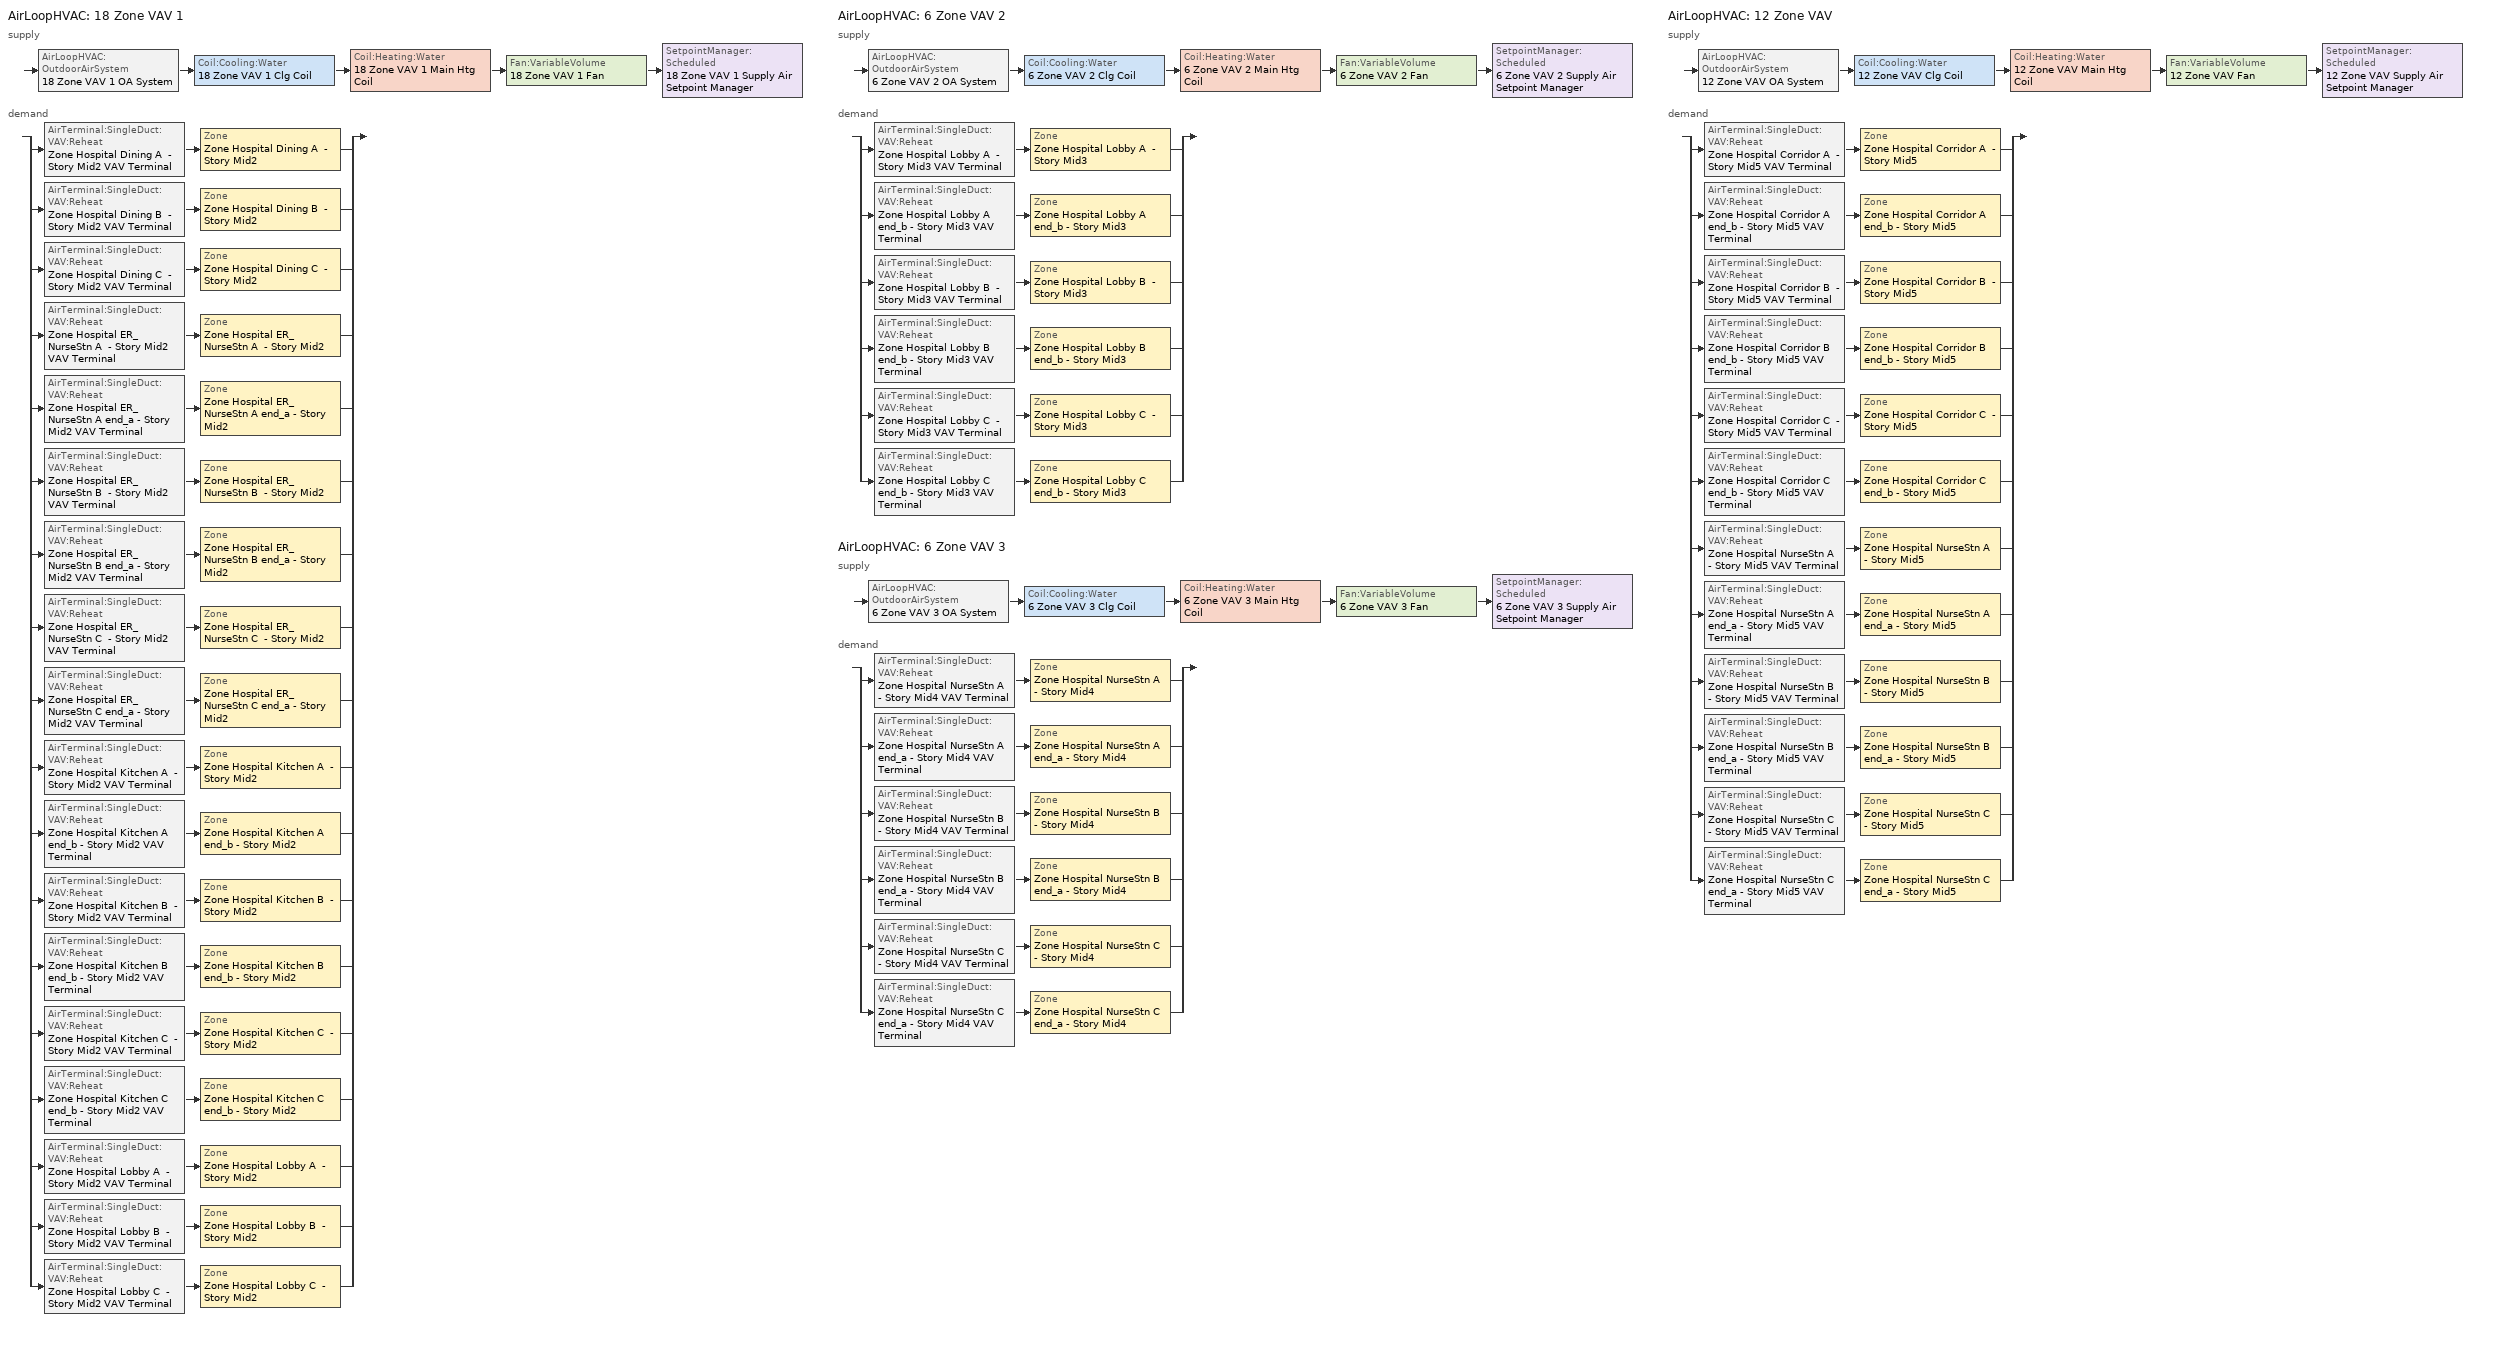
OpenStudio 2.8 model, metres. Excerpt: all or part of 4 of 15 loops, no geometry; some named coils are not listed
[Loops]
AirLoopHVAC '18 Zone VAV 1'
 supply: AirLoopHVAC:OutdoorAirSystem '18 Zone VAV 1 OA System' > Coil:Cooling:Water '18 Zone VAV 1 Clg Coil' > Coil:Heating:Water '18 Zone VAV 1 Main Htg Coil' > Fan:VariableVolume '18 Zone VAV 1 Fan' > SetpointManager:Scheduled '18 Zone VAV 1 Supply Air Setpoint Manager'
 demand: split
  | AirTerminal:SingleDuct:VAV:Reheat 'Zone Hospital Dining A  - Story Mid2 VAV Terminal' > Zone 'Zone Hospital Dining A  - Story Mid2'
  | AirTerminal:SingleDuct:VAV:Reheat 'Zone Hospital Dining B  - Story Mid2 VAV Terminal' > Zone 'Zone Hospital Dining B  - Story Mid2'
  | AirTerminal:SingleDuct:VAV:Reheat 'Zone Hospital Dining C  - Story Mid2 VAV Terminal' > Zone 'Zone Hospital Dining C  - Story Mid2'
  | AirTerminal:SingleDuct:VAV:Reheat 'Zone Hospital ER_NurseStn A  - Story Mid2 VAV Terminal' > Zone 'Zone Hospital ER_NurseStn A  - Story Mid2'
  | AirTerminal:SingleDuct:VAV:Reheat 'Zone Hospital ER_NurseStn A end_a - Story Mid2 VAV Terminal' > Zone 'Zone Hospital ER_NurseStn A end_a - Story Mid2'
  | AirTerminal:SingleDuct:VAV:Reheat 'Zone Hospital ER_NurseStn B  - Story Mid2 VAV Terminal' > Zone 'Zone Hospital ER_NurseStn B  - Story Mid2'
  | AirTerminal:SingleDuct:VAV:Reheat 'Zone Hospital ER_NurseStn B end_a - Story Mid2 VAV Terminal' > Zone 'Zone Hospital ER_NurseStn B end_a - Story Mid2'
  | AirTerminal:SingleDuct:VAV:Reheat 'Zone Hospital ER_NurseStn C  - Story Mid2 VAV Terminal' > Zone 'Zone Hospital ER_NurseStn C  - Story Mid2'
  | AirTerminal:SingleDuct:VAV:Reheat 'Zone Hospital ER_NurseStn C end_a - Story Mid2 VAV Terminal' > Zone 'Zone Hospital ER_NurseStn C end_a - Story Mid2'
  | AirTerminal:SingleDuct:VAV:Reheat 'Zone Hospital Kitchen A  - Story Mid2 VAV Terminal' > Zone 'Zone Hospital Kitchen A  - Story Mid2'
  | AirTerminal:SingleDuct:VAV:Reheat 'Zone Hospital Kitchen A end_b - Story Mid2 VAV Terminal' > Zone 'Zone Hospital Kitchen A end_b - Story Mid2'
  | AirTerminal:SingleDuct:VAV:Reheat 'Zone Hospital Kitchen B  - Story Mid2 VAV Terminal' > Zone 'Zone Hospital Kitchen B  - Story Mid2'
  | AirTerminal:SingleDuct:VAV:Reheat 'Zone Hospital Kitchen B end_b - Story Mid2 VAV Terminal' > Zone 'Zone Hospital Kitchen B end_b - Story Mid2'
  | AirTerminal:SingleDuct:VAV:Reheat 'Zone Hospital Kitchen C  - Story Mid2 VAV Terminal' > Zone 'Zone Hospital Kitchen C  - Story Mid2'
  | AirTerminal:SingleDuct:VAV:Reheat 'Zone Hospital Kitchen C end_b - Story Mid2 VAV Terminal' > Zone 'Zone Hospital Kitchen C end_b - Story Mid2'
  | AirTerminal:SingleDuct:VAV:Reheat 'Zone Hospital Lobby A  - Story Mid2 VAV Terminal' > Zone 'Zone Hospital Lobby A  - Story Mid2'
  | AirTerminal:SingleDuct:VAV:Reheat 'Zone Hospital Lobby B  - Story Mid2 VAV Terminal' > Zone 'Zone Hospital Lobby B  - Story Mid2'
  | AirTerminal:SingleDuct:VAV:Reheat 'Zone Hospital Lobby C  - Story Mid2 VAV Terminal' > Zone 'Zone Hospital Lobby C  - Story Mid2'
AirLoopHVAC '6 Zone VAV 2'
 supply: AirLoopHVAC:OutdoorAirSystem '6 Zone VAV 2 OA System' > Coil:Cooling:Water '6 Zone VAV 2 Clg Coil' > Coil:Heating:Water '6 Zone VAV 2 Main Htg Coil' > Fan:VariableVolume '6 Zone VAV 2 Fan' > SetpointManager:Scheduled '6 Zone VAV 2 Supply Air Setpoint Manager'
 demand: split
  | AirTerminal:SingleDuct:VAV:Reheat 'Zone Hospital Lobby A  - Story Mid3 VAV Terminal' > Zone 'Zone Hospital Lobby A  - Story Mid3'
  | AirTerminal:SingleDuct:VAV:Reheat 'Zone Hospital Lobby A end_b - Story Mid3 VAV Terminal' > Zone 'Zone Hospital Lobby A end_b - Story Mid3'
  | AirTerminal:SingleDuct:VAV:Reheat 'Zone Hospital Lobby B  - Story Mid3 VAV Terminal' > Zone 'Zone Hospital Lobby B  - Story Mid3'
  | AirTerminal:SingleDuct:VAV:Reheat 'Zone Hospital Lobby B end_b - Story Mid3 VAV Terminal' > Zone 'Zone Hospital Lobby B end_b - Story Mid3'
  | AirTerminal:SingleDuct:VAV:Reheat 'Zone Hospital Lobby C  - Story Mid3 VAV Terminal' > Zone 'Zone Hospital Lobby C  - Story Mid3'
  | AirTerminal:SingleDuct:VAV:Reheat 'Zone Hospital Lobby C end_b - Story Mid3 VAV Terminal' > Zone 'Zone Hospital Lobby C end_b - Story Mid3'
AirLoopHVAC '6 Zone VAV 3'
 supply: AirLoopHVAC:OutdoorAirSystem '6 Zone VAV 3 OA System' > Coil:Cooling:Water '6 Zone VAV 3 Clg Coil' > Coil:Heating:Water '6 Zone VAV 3 Main Htg Coil' > Fan:VariableVolume '6 Zone VAV 3 Fan' > SetpointManager:Scheduled '6 Zone VAV 3 Supply Air Setpoint Manager'
 demand: split
  | AirTerminal:SingleDuct:VAV:Reheat 'Zone Hospital NurseStn A  - Story Mid4 VAV Terminal' > Zone 'Zone Hospital NurseStn A  - Story Mid4'
  | AirTerminal:SingleDuct:VAV:Reheat 'Zone Hospital NurseStn A end_a - Story Mid4 VAV Terminal' > Zone 'Zone Hospital NurseStn A end_a - Story Mid4'
  | AirTerminal:SingleDuct:VAV:Reheat 'Zone Hospital NurseStn B  - Story Mid4 VAV Terminal' > Zone 'Zone Hospital NurseStn B  - Story Mid4'
  | AirTerminal:SingleDuct:VAV:Reheat 'Zone Hospital NurseStn B end_a - Story Mid4 VAV Terminal' > Zone 'Zone Hospital NurseStn B end_a - Story Mid4'
  | AirTerminal:SingleDuct:VAV:Reheat 'Zone Hospital NurseStn C  - Story Mid4 VAV Terminal' > Zone 'Zone Hospital NurseStn C  - Story Mid4'
  | AirTerminal:SingleDuct:VAV:Reheat 'Zone Hospital NurseStn C end_a - Story Mid4 VAV Terminal' > Zone 'Zone Hospital NurseStn C end_a - Story Mid4'
AirLoopHVAC '12 Zone VAV'
 supply: AirLoopHVAC:OutdoorAirSystem '12 Zone VAV OA System' > Coil:Cooling:Water '12 Zone VAV Clg Coil' > Coil:Heating:Water '12 Zone VAV Main Htg Coil' > Fan:VariableVolume '12 Zone VAV Fan' > SetpointManager:Scheduled '12 Zone VAV Supply Air Setpoint Manager'
 demand: split
  | AirTerminal:SingleDuct:VAV:Reheat 'Zone Hospital Corridor A  - Story Mid5 VAV Terminal' > Zone 'Zone Hospital Corridor A  - Story Mid5'
  | AirTerminal:SingleDuct:VAV:Reheat 'Zone Hospital Corridor A end_b - Story Mid5 VAV Terminal' > Zone 'Zone Hospital Corridor A end_b - Story Mid5'
  | AirTerminal:SingleDuct:VAV:Reheat 'Zone Hospital Corridor B  - Story Mid5 VAV Terminal' > Zone 'Zone Hospital Corridor B  - Story Mid5'
  | AirTerminal:SingleDuct:VAV:Reheat 'Zone Hospital Corridor B end_b - Story Mid5 VAV Terminal' > Zone 'Zone Hospital Corridor B end_b - Story Mid5'
  | AirTerminal:SingleDuct:VAV:Reheat 'Zone Hospital Corridor C  - Story Mid5 VAV Terminal' > Zone 'Zone Hospital Corridor C  - Story Mid5'
  | AirTerminal:SingleDuct:VAV:Reheat 'Zone Hospital Corridor C end_b - Story Mid5 VAV Terminal' > Zone 'Zone Hospital Corridor C end_b - Story Mid5'
  | AirTerminal:SingleDuct:VAV:Reheat 'Zone Hospital NurseStn A  - Story Mid5 VAV Terminal' > Zone 'Zone Hospital NurseStn A  - Story Mid5'
  | AirTerminal:SingleDuct:VAV:Reheat 'Zone Hospital NurseStn A end_a - Story Mid5 VAV Terminal' > Zone 'Zone Hospital NurseStn A end_a - Story Mid5'
  | AirTerminal:SingleDuct:VAV:Reheat 'Zone Hospital NurseStn B  - Story Mid5 VAV Terminal' > Zone 'Zone Hospital NurseStn B  - Story Mid5'
  | AirTerminal:SingleDuct:VAV:Reheat 'Zone Hospital NurseStn B end_a - Story Mid5 VAV Terminal' > Zone 'Zone Hospital NurseStn B end_a - Story Mid5'
  | AirTerminal:SingleDuct:VAV:Reheat 'Zone Hospital NurseStn C  - Story Mid5 VAV Terminal' > Zone 'Zone Hospital NurseStn C  - Story Mid5'
  | AirTerminal:SingleDuct:VAV:Reheat 'Zone Hospital NurseStn C end_a - Story Mid5 VAV Terminal' > Zone 'Zone Hospital NurseStn C end_a - Story Mid5'
[Sizing:Zone] Zone Cooling Design Supply Air Temperature Input Method=SupplyAirTemperature; Zone Cooling Design Supply Air Temperature {C}=12.7778; Zone Cooling Design Supply Air Temperature Difference {deltaC}=11.11; Zone Heating Design Supply Air Temperature Input Method=SupplyAirTemperature; Zone Heating Design Supply Air Temperature {C}=40; Zone Heating Design Supply Air Temperature Difference {deltaC}=11.11; Zone Cooling Design Supply Air Humidity Ratio {kg-H2O/kg-air}=0.0085; Zone Heating Design Supply Air Humidity Ratio {kg-H2O/kg-air}=0.008; Cooling Design Air Flow Method=DesignDayWithLimit; Heating Design Air Flow Method=DesignDay; Account for Dedicated Outdoor Air System=No; Dedicated Outdoor Air System Control Strategy=NeutralSupplyAir; Dedicated Outdoor Air Low Setpoint Temperature for Design {C}=autosize; Dedicated Outdoor Air High Setpoint Temperature for Design {C}=autosize
Zone Hospital ER_NurseStn A end_a - Story Mid2; Zone Hospital ER_NurseStn B end_a - Story Mid2; Zone Hospital ER_NurseStn C end_a - Story Mid2; Zone Hospital ER_NurseStn A  - Story Mid2; Zone Hospital ER_NurseStn B  - Story Mid2; Zone Hospital ER_NurseStn C  - Story Mid2; Zone Hospital Dining A  - Story Mid2; Zone Hospital Dining B  - Story Mid2; Zone Hospital Dining C  - Story Mid2; Zone Hospital Lobby A  - Story Mid2; Zone Hospital Lobby B  - Story Mid2; Zone Hospital Lobby C  - Story Mid2; Zone Hospital Kitchen A  - Story Mid2; Zone Hospital Kitchen B  - Story Mid2; Zone Hospital Kitchen C  - Story Mid2; Zone Hospital Kitchen A end_b - Story Mid2; Zone Hospital Kitchen B end_b - Story Mid2; Zone Hospital Kitchen C end_b - Story Mid2; Zone Hospital Lobby A  - Story Mid3; Zone Hospital Lobby B  - Story Mid3; Zone Hospital Lobby C  - Story Mid3; Zone Hospital Lobby A end_b - Story Mid3; Zone Hospital Lobby B end_b - Story Mid3; Zone Hospital Lobby C end_b - Story Mid3; Zone Hospital NurseStn A end_a - Story Mid4; Zone Hospital NurseStn B end_a - Story Mid4; Zone Hospital NurseStn C end_a - Story Mid4; Zone Hospital NurseStn A  - Story Mid4; Zone Hospital NurseStn B  - Story Mid4; Zone Hospital NurseStn C  - Story Mid4; Zone Hospital NurseStn A end_a - Story Mid5; Zone Hospital NurseStn B end_a - Story Mid5; Zone Hospital NurseStn C end_a - Story Mid5; Zone Hospital NurseStn A  - Story Mid5; Zone Hospital NurseStn B  - Story Mid5; Zone Hospital NurseStn C  - Story Mid5; Zone Hospital Corridor A  - Story Mid5; Zone Hospital Corridor B  - Story Mid5; Zone Hospital Corridor C  - Story Mid5; Zone Hospital Corridor A end_b - Story Mid5; Zone Hospital Corridor B end_b - Story Mid5; Zone Hospital Corridor C end_b - Story Mid5
[Zone equipment]
Zone Hospital ER_NurseStn A end_a - Story Mid2: Zone Hospital ER_NurseStn A end_a - Story Mid2 VAV Terminal
Zone Hospital ER_NurseStn B end_a - Story Mid2: Zone Hospital ER_NurseStn B end_a - Story Mid2 VAV Terminal
Zone Hospital ER_NurseStn C end_a - Story Mid2: Zone Hospital ER_NurseStn C end_a - Story Mid2 VAV Terminal
Zone Hospital ER_NurseStn A  - Story Mid2: Zone Hospital ER_NurseStn A  - Story Mid2 VAV Terminal
Zone Hospital ER_NurseStn B  - Story Mid2: Zone Hospital ER_NurseStn B  - Story Mid2 VAV Terminal
Zone Hospital ER_NurseStn C  - Story Mid2: Zone Hospital ER_NurseStn C  - Story Mid2 VAV Terminal
Zone Hospital Dining A  - Story Mid2: Zone Hospital Dining A  - Story Mid2 VAV Terminal
Zone Hospital Dining B  - Story Mid2: Zone Hospital Dining B  - Story Mid2 VAV Terminal
Zone Hospital Dining C  - Story Mid2: Zone Hospital Dining C  - Story Mid2 VAV Terminal
Zone Hospital Lobby A  - Story Mid2: Zone Hospital Lobby A  - Story Mid2 VAV Terminal
Zone Hospital Lobby B  - Story Mid2: Zone Hospital Lobby B  - Story Mid2 VAV Terminal
Zone Hospital Lobby C  - Story Mid2: Zone Hospital Lobby C  - Story Mid2 VAV Terminal
Zone Hospital Kitchen A  - Story Mid2: Zone Hospital Kitchen A  - Story Mid2 Exhaust Fan, Zone Hospital Kitchen A  - Story Mid2 VAV Terminal
Zone Hospital Kitchen B  - Story Mid2: Zone Hospital Kitchen B  - Story Mid2 Exhaust Fan, Zone Hospital Kitchen B  - Story Mid2 VAV Terminal
Zone Hospital Kitchen C  - Story Mid2: Zone Hospital Kitchen C  - Story Mid2 Exhaust Fan, Zone Hospital Kitchen C  - Story Mid2 VAV Terminal
Zone Hospital Kitchen A end_b - Story Mid2: Zone Hospital Kitchen A end_b - Story Mid2 Exhaust Fan, Zone Hospital Kitchen A end_b - Story Mid2 VAV Terminal
Zone Hospital Kitchen B end_b - Story Mid2: Zone Hospital Kitchen B end_b - Story Mid2 Exhaust Fan, Zone Hospital Kitchen B end_b - Story Mid2 VAV Terminal
Zone Hospital Kitchen C end_b - Story Mid2: Zone Hospital Kitchen C end_b - Story Mid2 Exhaust Fan, Zone Hospital Kitchen C end_b - Story Mid2 VAV Terminal
Zone Hospital Lobby A  - Story Mid3: Zone Hospital Lobby A  - Story Mid3 VAV Terminal
Zone Hospital Lobby B  - Story Mid3: Zone Hospital Lobby B  - Story Mid3 VAV Terminal
Zone Hospital Lobby C  - Story Mid3: Zone Hospital Lobby C  - Story Mid3 VAV Terminal
Zone Hospital Lobby A end_b - Story Mid3: Zone Hospital Lobby A end_b - Story Mid3 VAV Terminal
Zone Hospital Lobby B end_b - Story Mid3: Zone Hospital Lobby B end_b - Story Mid3 VAV Terminal
Zone Hospital Lobby C end_b - Story Mid3: Zone Hospital Lobby C end_b - Story Mid3 VAV Terminal
Zone Hospital NurseStn A end_a - Story Mid4: Zone Hospital NurseStn A end_a - Story Mid4 VAV Terminal
Zone Hospital NurseStn B end_a - Story Mid4: Zone Hospital NurseStn B end_a - Story Mid4 VAV Terminal
Zone Hospital NurseStn C end_a - Story Mid4: Zone Hospital NurseStn C end_a - Story Mid4 VAV Terminal
Zone Hospital NurseStn A  - Story Mid4: Zone Hospital NurseStn A  - Story Mid4 VAV Terminal
Zone Hospital NurseStn B  - Story Mid4: Zone Hospital NurseStn B  - Story Mid4 VAV Terminal
Zone Hospital NurseStn C  - Story Mid4: Zone Hospital NurseStn C  - Story Mid4 VAV Terminal
Zone Hospital NurseStn A end_a - Story Mid5: Zone Hospital NurseStn A end_a - Story Mid5 VAV Terminal
Zone Hospital NurseStn B end_a - Story Mid5: Zone Hospital NurseStn B end_a - Story Mid5 VAV Terminal
Zone Hospital NurseStn C end_a - Story Mid5: Zone Hospital NurseStn C end_a - Story Mid5 VAV Terminal
Zone Hospital NurseStn A  - Story Mid5: Zone Hospital NurseStn A  - Story Mid5 VAV Terminal
Zone Hospital NurseStn B  - Story Mid5: Zone Hospital NurseStn B  - Story Mid5 VAV Terminal
Zone Hospital NurseStn C  - Story Mid5: Zone Hospital NurseStn C  - Story Mid5 VAV Terminal
Zone Hospital Corridor A  - Story Mid5: Zone Hospital Corridor A  - Story Mid5 VAV Terminal
Zone Hospital Corridor B  - Story Mid5: Zone Hospital Corridor B  - Story Mid5 VAV Terminal
Zone Hospital Corridor C  - Story Mid5: Zone Hospital Corridor C  - Story Mid5 VAV Terminal
Zone Hospital Corridor A end_b - Story Mid5: Zone Hospital Corridor A end_b - Story Mid5 VAV Terminal
Zone Hospital Corridor B end_b - Story Mid5: Zone Hospital Corridor B end_b - Story Mid5 VAV Terminal
Zone Hospital Corridor C end_b - Story Mid5: Zone Hospital Corridor C end_b - Story Mid5 VAV Terminal
[Fan:ZoneExhaust] Availability Schedule=Hospital Kitchen Exhaust; Fan Total Efficiency=0.0273754; Pressure Rise {Pa}=124.544; Flow Fraction Schedule=Hospital Kitchen Exhaust; System Availability Manager Coupling Mode=Decoupled
Name | Maximum Flow Rate {m3/s}
Zone Hospital Kitchen A  - Story Mid2 Exhaust Fan; Zone Hospital Kitchen C  - Story Mid2 Exhaust Fan | 0.489775
Zone Hospital Kitchen A end_b - Story Mid2 Exhaust Fan; Zone Hospital Kitchen C end_b - Story Mid2 Exhaust Fan | 0.0743317
Zone Hospital Kitchen B  - Story Mid2 Exhaust Fan | 9.70822
Zone Hospital Kitchen B end_b - Story Mid2 Exhaust Fan | 1.47339
[SetpointManager:Scheduled] Control Variable=Temperature
Name | Schedule | Setpoint Node or NodeList
18 Zone VAV 1 Supply Air Setpoint Manager | Supply Air Temp - 55.0F 4 | 18 Zone VAV 1 Supply Outlet Node
6 Zone VAV 2 Supply Air Setpoint Manager | Supply Air Temp - 55.0F 5 | 6 Zone VAV 2 Supply Outlet Node
6 Zone VAV 3 Supply Air Setpoint Manager | Supply Air Temp - 55.0F 6 | 6 Zone VAV 3 Supply Outlet Node
12 Zone VAV Supply Air Setpoint Manager | Supply Air Temp - 55.0F 7 | 12 Zone VAV Supply Outlet Node
[Refrigeration:WalkIn]
Hospital Freezer: Availability Schedule=Always On Discrete; Rated Coil Cooling Capacity {W}=8059.45; Operating Temperature {C}=-23; Rated Cooling Source Temperature {C}=-28.3333; Rated Total Heating Power {W}=0; Rated Cooling Coil Fan Power {W}=760; Rated Circulation Fan Power {W}=0; Rated Total Lighting Power {W}=360; Lighting Schedule=Always On; Defrost Type=Electric; Defrost Control Type=TimeSchedule; Defrost Schedule=Refrigeration Defrost Schedule; Defrost Drip-Down Schedule=Refrigeration Dripdown Schedule; Defrost Power {W}=4000; Temperature Termination Defrost Fraction to Ice=0.7; Restocking Schedule=Always Off; Insulated Floor Surface Area {m2}=33.4451; Insulated Floor U-Value {W/m2-K}=0.207; WalkIn Zone Boundary 1=Refrigeration Walk In Zone Boundary 1
[Refrigeration:WalkIn:ZoneBoundary]
Refrigeration Walk In Zone Boundary 1: Zone=Zone Hospital Kitchen B  - Story Mid2; Total Insulated Surface Area Facing Zone {m2}=43.4; Insulated Surface U-Value Facing Zone {W/m2-K}=0.235; Area of Stocking Doors Facing Zone {m2}=2; Height of Stocking Doors Facing Zone {m}=2; Stocking Door Opening Schedule Name Facing Zone=door_wi_sched; Stocking Door Opening Protection Type Facing Zone=None
[AirLoopHVAC] Design Supply Air Flow Rate {m3/s}=AutoSize
Name | Availability Schedule
18 Zone VAV 1 | 18 Zone VAV 1 Occ Sch
6 Zone VAV 2 | 6 Zone VAV 2 Occ Sch
6 Zone VAV 3 | 6 Zone VAV 3 Occ Sch
12 Zone VAV | 12 Zone VAV Occ Sch
[Sizing:System] Type of Load to Size On=Sensible; Design Outdoor Air Flow Rate {m3/s}=Autosize; Central Heating Maximum System Air Flow Ratio=0.3; Preheat Design Temperature {C}=7.22222; Preheat Design Humidity Ratio {kg-H2O/kg-Air}=0.008; Precool Design Temperature {C}=12.7778; Precool Design Humidity Ratio {kg-H2O/kg-Air}=0.008; Central Cooling Design Supply Air Temperature {C}=12.7778; Central Heating Design Supply Air Temperature {C}=12.7778; Sizing Option=Coincident; 100% Outdoor Air in Cooling=No; 100% Outdoor Air in Heating=No; Central Cooling Design Supply Air Humidity Ratio {kg-H2O/kg-Air}=0.0085; Central Heating Design Supply Air Humidity Ratio {kg-H2O/kg-Air}=0.008; Cooling Design Air Flow Method=DesignDay; Cooling Design Air Flow Rate {m3/s}=0; Heating Design Air Flow Method=DesignDay; Heating Design Air Flow Rate {m3/s}=0; System Outdoor Air Method=ZoneSum; Zone Maximum Outdoor Air Fraction=1; Cooling Supply Air Flow Rate Per Floor Area {m3/s-m2}=0.00996765; Cooling Fraction of Autosized Cooling Supply Air Flow Rate=1; Cooling Supply Air Flow Rate Per Unit Cooling Capacity {m3/s-W}=3.94755e-05; Heating Supply Air Flow Rate Per Floor Area {m3/s-m2}=0.00996765; Heating Fraction of Autosized Heating Supply Air Flow Rate=1; Heating Fraction of Autosized Cooling Supply Air Flow Rate=1; Heating Supply Air Flow Rate Per Unit Heating Capacity {m3/s-W}=3.15882e-05; Cooling Design Capacity Method=CoolingDesignCapacity; Cooling Design Capacity {W}=autosize; Cooling Design Capacity Per Floor Area {W/m2}=234.7; Fraction of Autosized Cooling Design Capacity=1; Heating Design Capacity Method=HeatingDesignCapacity; Heating Design Capacity {W}=autosize; Heating Design Capacity Per Floor Area {W/m2}=157; Fraction of Autosized Heating Design Capacity=1; Central Cooling Capacity Control Method=OnOff
18 Zone VAV 1; 6 Zone VAV 2; 6 Zone VAV 3; 12 Zone VAV
[Fan:VariableVolume] Availability Schedule=Always On Discrete; Pressure Rise {Pa}=1389.92; Maximum Flow Rate {m3/s}=Autosize; Fan Power Minimum Flow Rate Input Method=Fraction; Fan Power Minimum Flow Fraction=0.25; Fan Power Minimum Air Flow Rate {m3/s}=0; Motor In Airstream Fraction=1; Fan Power Coefficient 1=0.04076; Fan Power Coefficient 2=0.0881; Fan Power Coefficient 3=-0.0729; Fan Power Coefficient 4=0.9437; Fan Power Coefficient 5=0
Name | Fan Total Efficiency | Motor Efficiency
18 Zone VAV 1 Fan | 0.6175 | 0.95
6 Zone VAV 2 Fan | 0.6045 | 0.93
6 Zone VAV 3 Fan; 12 Zone VAV Fan | 0.61425 | 0.945
[Controller:OutdoorAir] Minimum Outdoor Air Flow Rate {m3/s}=autosize; Maximum Outdoor Air Flow Rate {m3/s}=Autosize; Economizer Control Type=NoEconomizer; Economizer Control Action Type=ModulateFlow; Economizer Maximum Limit Dry-Bulb Temperature {C}=28; Economizer Maximum Limit Enthalpy {J/kg}=64000; Lockout Type=LockoutWithCompressor; Minimum Limit Type=FixedMinimum; High Humidity Control=No; Heat Recovery Bypass Control Type=BypassWhenWithinEconomizerLimits
Name | Minimum Outdoor Air Schedule | Controller Mechanical Ventilation
18 Zone VAV 1 OA Controller | 18 Zone VAV 1 Occ Sch | 18 Zone VAV 1 Vent Controller
6 Zone VAV 2 OA Controller | 6 Zone VAV 2 Occ Sch | 6 Zone VAV 2 Vent Controller
6 Zone VAV 3 OA Controller | 6 Zone VAV 3 Occ Sch | 6 Zone VAV 3 Vent Controller
12 Zone VAV OA Controller | 12 Zone VAV Occ Sch | 12 Zone VAV Vent Controller
[Controller:MechanicalVentilation] Availability Schedule=Always On Discrete; System Outdoor Air Method=ZoneSum
18 Zone VAV 1 Vent Controller; 6 Zone VAV 2 Vent Controller; 6 Zone VAV 3 Vent Controller; 12 Zone VAV Vent Controller
[AirLoopHVAC:OutdoorAirSystem]
Name | Controller
18 Zone VAV 1 OA System | 18 Zone VAV 1 OA Controller
6 Zone VAV 2 OA System | 6 Zone VAV 2 OA Controller
6 Zone VAV 3 OA System | 6 Zone VAV 3 OA Controller
12 Zone VAV OA System | 12 Zone VAV OA Controller
[AirTerminal:SingleDuct:VAV:Reheat] Availability Schedule=Always On Discrete; Maximum Air Flow Rate {m3/s}=AutoSize; Zone Minimum Air Flow Input Method=Constant; Constant Minimum Air Flow Fraction=0.3; Fixed Minimum Air Flow Rate {m3/s}=0; Maximum Hot Water or Steam Flow Rate {m3/s}=AutoSize; Minimum Hot Water or Steam Flow Rate {m3/s}=0; Convergence Tolerance=0.001; Damper Heating Action=Normal; Maximum Flow per Zone Floor Area During Reheat {m3/s-m2}=AutoSize; Maximum Flow Fraction During Reheat=0.5; Maximum Reheat Air Temperature {C}=40; Control For Outdoor Air=No
Name | Reheat Coil
Zone Hospital Dining A  - Story Mid2 VAV Terminal | Zone Hospital Dining A  - Story Mid2 Reheat Coil
Zone Hospital Dining B  - Story Mid2 VAV Terminal | Zone Hospital Dining B  - Story Mid2 Reheat Coil
Zone Hospital Dining C  - Story Mid2 VAV Terminal | Zone Hospital Dining C  - Story Mid2 Reheat Coil
Zone Hospital ER_NurseStn A  - Story Mid2 VAV Terminal | Zone Hospital ER_NurseStn A  - Story Mid2 Reheat Coil
Zone Hospital ER_NurseStn A end_a - Story Mid2 VAV Terminal | Zone Hospital ER_NurseStn A end_a - Story Mid2 Reheat Coil
Zone Hospital ER_NurseStn B  - Story Mid2 VAV Terminal | Zone Hospital ER_NurseStn B  - Story Mid2 Reheat Coil
Zone Hospital ER_NurseStn B end_a - Story Mid2 VAV Terminal | Zone Hospital ER_NurseStn B end_a - Story Mid2 Reheat Coil
Zone Hospital ER_NurseStn C  - Story Mid2 VAV Terminal | Zone Hospital ER_NurseStn C  - Story Mid2 Reheat Coil
Zone Hospital ER_NurseStn C end_a - Story Mid2 VAV Terminal | Zone Hospital ER_NurseStn C end_a - Story Mid2 Reheat Coil
Zone Hospital Kitchen A  - Story Mid2 VAV Terminal | Zone Hospital Kitchen A  - Story Mid2 Reheat Coil
Zone Hospital Kitchen A end_b - Story Mid2 VAV Terminal | Zone Hospital Kitchen A end_b - Story Mid2 Reheat Coil
Zone Hospital Kitchen B  - Story Mid2 VAV Terminal | Zone Hospital Kitchen B  - Story Mid2 Reheat Coil
Zone Hospital Kitchen B end_b - Story Mid2 VAV Terminal | Zone Hospital Kitchen B end_b - Story Mid2 Reheat Coil
Zone Hospital Kitchen C  - Story Mid2 VAV Terminal | Zone Hospital Kitchen C  - Story Mid2 Reheat Coil
Zone Hospital Kitchen C end_b - Story Mid2 VAV Terminal | Zone Hospital Kitchen C end_b - Story Mid2 Reheat Coil
Zone Hospital Lobby A  - Story Mid2 VAV Terminal | Zone Hospital Lobby A  - Story Mid2 Reheat Coil
Zone Hospital Lobby B  - Story Mid2 VAV Terminal | Zone Hospital Lobby B  - Story Mid2 Reheat Coil
Zone Hospital Lobby C  - Story Mid2 VAV Terminal | Zone Hospital Lobby C  - Story Mid2 Reheat Coil
Zone Hospital Lobby A  - Story Mid3 VAV Terminal | Zone Hospital Lobby A  - Story Mid3 Reheat Coil
Zone Hospital Lobby A end_b - Story Mid3 VAV Terminal | Zone Hospital Lobby A end_b - Story Mid3 Reheat Coil
Zone Hospital Lobby B  - Story Mid3 VAV Terminal | Zone Hospital Lobby B  - Story Mid3 Reheat Coil
Zone Hospital Lobby B end_b - Story Mid3 VAV Terminal | Zone Hospital Lobby B end_b - Story Mid3 Reheat Coil
Zone Hospital Lobby C  - Story Mid3 VAV Terminal | Zone Hospital Lobby C  - Story Mid3 Reheat Coil
Zone Hospital Lobby C end_b - Story Mid3 VAV Terminal | Zone Hospital Lobby C end_b - Story Mid3 Reheat Coil
Zone Hospital NurseStn A  - Story Mid4 VAV Terminal | Zone Hospital NurseStn A  - Story Mid4 Reheat Coil
Zone Hospital NurseStn A end_a - Story Mid4 VAV Terminal | Zone Hospital NurseStn A end_a - Story Mid4 Reheat Coil
Zone Hospital NurseStn B  - Story Mid4 VAV Terminal | Zone Hospital NurseStn B  - Story Mid4 Reheat Coil
Zone Hospital NurseStn B end_a - Story Mid4 VAV Terminal | Zone Hospital NurseStn B end_a - Story Mid4 Reheat Coil
Zone Hospital NurseStn C  - Story Mid4 VAV Terminal | Zone Hospital NurseStn C  - Story Mid4 Reheat Coil
Zone Hospital NurseStn C end_a - Story Mid4 VAV Terminal | Zone Hospital NurseStn C end_a - Story Mid4 Reheat Coil
Zone Hospital Corridor A  - Story Mid5 VAV Terminal | Zone Hospital Corridor A  - Story Mid5 Reheat Coil
Zone Hospital Corridor A end_b - Story Mid5 VAV Terminal | Zone Hospital Corridor A end_b - Story Mid5 Reheat Coil
Zone Hospital Corridor B  - Story Mid5 VAV Terminal | Zone Hospital Corridor B  - Story Mid5 Reheat Coil
Zone Hospital Corridor B end_b - Story Mid5 VAV Terminal | Zone Hospital Corridor B end_b - Story Mid5 Reheat Coil
Zone Hospital Corridor C  - Story Mid5 VAV Terminal | Zone Hospital Corridor C  - Story Mid5 Reheat Coil
Zone Hospital Corridor C end_b - Story Mid5 VAV Terminal | Zone Hospital Corridor C end_b - Story Mid5 Reheat Coil
Zone Hospital NurseStn A  - Story Mid5 VAV Terminal | Zone Hospital NurseStn A  - Story Mid5 Reheat Coil
Zone Hospital NurseStn A end_a - Story Mid5 VAV Terminal | Zone Hospital NurseStn A end_a - Story Mid5 Reheat Coil
Zone Hospital NurseStn B  - Story Mid5 VAV Terminal | Zone Hospital NurseStn B  - Story Mid5 Reheat Coil
Zone Hospital NurseStn B end_a - Story Mid5 VAV Terminal | Zone Hospital NurseStn B end_a - Story Mid5 Reheat Coil
Zone Hospital NurseStn C  - Story Mid5 VAV Terminal | Zone Hospital NurseStn C  - Story Mid5 Reheat Coil
Zone Hospital NurseStn C end_a - Story Mid5 VAV Terminal | Zone Hospital NurseStn C end_a - Story Mid5 Reheat Coil
[Schedule:Ruleset]
Name | Default Day Schedule | Summer Design Day Schedule | Winter Design Day Schedule
Hospital Kitchen Exhaust | Hospital Kitchen Exhaust Default | Hospital Kitchen Exhaust Summer Design Day | Hospital Kitchen Exhaust Winter Design Day
Always Off | Always Off Default | Always Off Summer Design Day | Always Off Winter Design Day
Always On | Always On Default
door_wi_sched | door_wi_sched Default
Refrigeration Defrost Schedule | Refrigeration Defrost Schedule Default - Hospital Freezer
Refrigeration Dripdown Schedule | Refrigeration Dripdown Schedule Default - Hospital Freezer
Supply Air Temp - 55.0F 4 | Supply Air Temp - 55.0F Default 4
Supply Air Temp - 55.0F 5 | Supply Air Temp - 55.0F Default 5
Supply Air Temp - 55.0F 6 | Supply Air Temp - 55.0F Default 6
Supply Air Temp - 55.0F 7 | Supply Air Temp - 55.0F Default 7
12 Zone VAV Occ Sch | 12 Zone VAV Occ Sch Default | 12 Zone VAV Occ Sch Summer Design Day | 12 Zone VAV Occ Sch Winter Design Day
18 Zone VAV 1 Occ Sch | 18 Zone VAV 1 Occ Sch Default | 18 Zone VAV 1 Occ Sch Summer Design Day | 18 Zone VAV 1 Occ Sch Winter Design Day
6 Zone VAV 2 Occ Sch | 6 Zone VAV 2 Occ Sch Default | 6 Zone VAV 2 Occ Sch Summer Design Day | 6 Zone VAV 2 Occ Sch Winter Design Day
6 Zone VAV 3 Occ Sch | 6 Zone VAV 3 Occ Sch Default | 6 Zone VAV 3 Occ Sch Summer Design Day | 6 Zone VAV 3 Occ Sch Winter Design Day
[Schedule:Day]
Hospital Kitchen Exhaust Default: Yes, 8, 30, 0, 16, 45, 1, 24, 0, 0
Hospital Kitchen Exhaust Summer Design Day: 5, 0, 0, 18, 0, 1, 24, 0, 0
Hospital Kitchen Exhaust Wknd Day; autogen Schedule Rule 16 1_day_sch: Yes, 24, 0, 0
Hospital Kitchen Exhaust Winter Design Day: 7, 0, 0, 15, 0, 1, 24, 0, 0
Always Off Default; Always Off Winter Design Day; Always Off Summer Design Day; 12 Zone VAV Occ Sch Sunday; 6 Zone VAV 2 Occ Sch Sunday; 6 Zone VAV 3 Occ Sch Sunday: 24, 0, 0
Always On Default; 12 Zone VAV Occ Sch Winter Design Day; 12 Zone VAV Occ Sch Summer Design Day; 18 Zone VAV 1 Occ Sch Default; 18 Zone VAV 1 Occ Sch Winter Design Day; 18 Zone VAV 1 Occ Sch Summer Design Day; 18 Zone VAV 1 Occ Sch Sunday; 6 Zone VAV 2 Occ Sch Winter Design Day; 6 Zone VAV 2 Occ Sch Summer Design Day; 6 Zone VAV 3 Occ Sch Winter Design Day; 6 Zone VAV 3 Occ Sch Summer Design Day: 24, 0, 1
door_wi_sched Default: 6, 0, 0, 22, 0, 0.0625, 24, 0, 0
Refrigeration Defrost Schedule Default - Hospital Freezer: 0, 45, 0, 24, 0, 0
Refrigeration Dripdown Schedule Default - Hospital Freezer: 0, 50, 0, 24, 0, 0
Supply Air Temp - 55.0F Default 4; Supply Air Temp - 55.0F Default 5; Supply Air Temp - 55.0F Default 6; Supply Air Temp - 55.0F Default 7; autogen Supply Air Temp - 55.0F 4 0_day_sch; autogen Supply Air Temp - 55.0F 5 0_day_sch; autogen Supply Air Temp - 55.0F 6 0_day_sch; autogen Supply Air Temp - 55.0F 7 0_day_sch: Yes, 24, 0, 12.7778
12 Zone VAV Occ Sch Default: 7, 15, 0, 20, 45, 1, 24, 0, 0
12 Zone VAV Occ Sch Saturday: 9, 30, 0, 19, 45, 1, 24, 0, 0
6 Zone VAV 2 Occ Sch Default; 6 Zone VAV 3 Occ Sch Default: 7, 45, 0, 20, 15, 1, 24, 0, 0
6 Zone VAV 2 Occ Sch Saturday; 6 Zone VAV 3 Occ Sch Saturday: 10, 30, 0, 18, 26, 1, 24, 0, 0
[Schedule:Rule]
Schedule Rule 16: Schedule Ruleset=Hospital Kitchen Exhaust; Rule Order=0; Day Schedule=Hospital Kitchen Exhaust Wknd Day; Apply Sunday=Yes; Apply Saturday=Yes; Date Specification Type=DateRange; Start Month=1; Start Day=1; End Month=12; End Day=31
autogen Schedule Rule 16 1: Schedule Ruleset=Hospital Kitchen Exhaust; Rule Order=1; Day Schedule=autogen Schedule Rule 16 1_day_sch; Apply Sunday=Yes; Apply Saturday=Yes; Date Specification Type=SpecificDates; Apply Monday=Yes; Apply Tuesday=Yes; Apply Wednesday=Yes; Apply Thursday=Yes; Apply Friday=Yes; Specific Month 1=1; Specific Day 1=3; Specific Month 2=1; Specific Day 2=10; Specific Month 3=1; Specific Day 3=17; Specific Month 4=1; Specific Day 4=24; Specific Month 5=1; Specific Day 5=31; Specific Month 6=2; Specific Day 6=7; Specific Month 7=2; Specific Day 7=14; Specific Month 8=2; Specific Day 8=21; Specific Month 9=2; Specific Day 9=28; Specific Month 10=3; Specific Day 10=6; Specific Month 11=3; Specific Day 11=13; Specific Month 12=3; Specific Day 12=20; Specific Month 13=3; Specific Day 13=27; Specific Month 14=4; Specific Day 14=3; Specific Month 15=4; Specific Day 15=10; Specific Month 16=4; Specific Day 16=17; Specific Month 17=4; Specific Day 17=24; Specific Month 18=5; Specific Day 18=1; Specific Month 19=5; Specific Day 19=8; Specific Month 20=5; Specific Day 20=15; Specific Month 21=5; Specific Day 21=22; Specific Month 22=5; Specific Day 22=29; Specific Month 23=6; Specific Day 23=5; Specific Month 24=6; Specific Day 24=12; Specific Month 25=6; Specific Day 25=19; Specific Month 26=6; Specific Day 26=26; Specific Month 27=7; Specific Day 27=3; Specific Month 28=7; Specific Day 28=10; Specific Month 29=7; Specific Day 29=17; Specific Month 30=7; Specific Day 30=24; Specific Month 31=7; Specific Day 31=31; Specific Month 32=8; Specific Day 32=7; Specific Month 33=8; Specific Day 33=14; Specific Month 34=8; Specific Day 34=21; Specific Month 35=8; Specific Day 35=28; Specific Month 36=9; Specific Day 36=4; Specific Month 37=9; Specific Day 37=11; Specific Month 38=9; Specific Day 38=18; Specific Month 39=9; Specific Day 39=25; Specific Month 40=10; Specific Day 40=2; Specific Month 41=10; Specific Day 41=9; Specific Month 42=10; Specific Day 42=16; Specific Month 43=10; Specific Day 43=23; Specific Month 44=10; Specific Day 44=30; Specific Month 45=11; Specific Day 45=6; Specific Month 46=11; Specific Day 46=13; Specific Month 47=11; Specific Day 47=20; Specific Month 48=11; Specific Day 48=27; Specific Month 49=12; Specific Day 49=4; Specific Month 50=12; Specific Day 50=11; Specific Month 51=12; Specific Day 51=18; Specific Month 52=12; Specific Day 52=25
autogen Supply Air Temp - 55.0F 4 0: Schedule Ruleset=Supply Air Temp - 55.0F 4; Rule Order=0; Day Schedule=autogen Supply Air Temp - 55.0F 4 0_day_sch; Apply Sunday=Yes; Apply Saturday=Yes; Date Specification Type=SpecificDates; Apply Monday=Yes; Apply Tuesday=Yes; Apply Wednesday=Yes; Apply Thursday=Yes; Apply Friday=Yes; Specific Month 1=1; Specific Day 1=2; Specific Month 2=1; Specific Day 2=9; Specific Month 3=1; Specific Day 3=16; Specific Month 4=1; Specific Day 4=23; Specific Month 5=1; Specific Day 5=30; Specific Month 6=2; Specific Day 6=6; Specific Month 7=2; Specific Day 7=13; Specific Month 8=2; Specific Day 8=20; Specific Month 9=2; Specific Day 9=27; Specific Month 10=3; Specific Day 10=5; Specific Month 11=3; Specific Day 11=12; Specific Month 12=3; Specific Day 12=19; Specific Month 13=3; Specific Day 13=26; Specific Month 14=4; Specific Day 14=2; Specific Month 15=4; Specific Day 15=9; Specific Month 16=4; Specific Day 16=16; Specific Month 17=4; Specific Day 17=23; Specific Month 18=4; Specific Day 18=30; Specific Month 19=5; Specific Day 19=7; Specific Month 20=5; Specific Day 20=14; Specific Month 21=5; Specific Day 21=21; Specific Month 22=5; Specific Day 22=28; Specific Month 23=6; Specific Day 23=4; Specific Month 24=6; Specific Day 24=11; Specific Month 25=6; Specific Day 25=18; Specific Month 26=6; Specific Day 26=25; Specific Month 27=7; Specific Day 27=2; Specific Month 28=7; Specific Day 28=9; Specific Month 29=7; Specific Day 29=16; Specific Month 30=7; Specific Day 30=23; Specific Month 31=7; Specific Day 31=30; Specific Month 32=8; Specific Day 32=6; Specific Month 33=8; Specific Day 33=13; Specific Month 34=8; Specific Day 34=20; Specific Month 35=8; Specific Day 35=27; Specific Month 36=9; Specific Day 36=3; Specific Month 37=9; Specific Day 37=10; Specific Month 38=9; Specific Day 38=17; Specific Month 39=9; Specific Day 39=24; Specific Month 40=10; Specific Day 40=1; Specific Month 41=10; Specific Day 41=8; Specific Month 42=10; Specific Day 42=15; Specific Month 43=10; Specific Day 43=22; Specific Month 44=10; Specific Day 44=29; Specific Month 45=11; Specific Day 45=5; Specific Month 46=11; Specific Day 46=12; Specific Month 47=11; Specific Day 47=19; Specific Month 48=11; Specific Day 48=26; Specific Month 49=12; Specific Day 49=3; Specific Month 50=12; Specific Day 50=10; Specific Month 51=12; Specific Day 51=17; Specific Month 52=12; Specific Day 52=24; Specific Month 53=12; Specific Day 53=31
autogen Supply Air Temp - 55.0F 5 0: Schedule Ruleset=Supply Air Temp - 55.0F 5; Rule Order=0; Day Schedule=autogen Supply Air Temp - 55.0F 5 0_day_sch; Apply Sunday=Yes; Apply Saturday=Yes; Date Specification Type=SpecificDates; Apply Monday=Yes; Apply Tuesday=Yes; Apply Wednesday=Yes; Apply Thursday=Yes; Apply Friday=Yes; Specific Month 1=1; Specific Day 1=2; Specific Month 2=1; Specific Day 2=9; Specific Month 3=1; Specific Day 3=16; Specific Month 4=1; Specific Day 4=23; Specific Month 5=1; Specific Day 5=30; Specific Month 6=2; Specific Day 6=6; Specific Month 7=2; Specific Day 7=13; Specific Month 8=2; Specific Day 8=20; Specific Month 9=2; Specific Day 9=27; Specific Month 10=3; Specific Day 10=5; Specific Month 11=3; Specific Day 11=12; Specific Month 12=3; Specific Day 12=19; Specific Month 13=3; Specific Day 13=26; Specific Month 14=4; Specific Day 14=2; Specific Month 15=4; Specific Day 15=9; Specific Month 16=4; Specific Day 16=16; Specific Month 17=4; Specific Day 17=23; Specific Month 18=4; Specific Day 18=30; Specific Month 19=5; Specific Day 19=7; Specific Month 20=5; Specific Day 20=14; Specific Month 21=5; Specific Day 21=21; Specific Month 22=5; Specific Day 22=28; Specific Month 23=6; Specific Day 23=4; Specific Month 24=6; Specific Day 24=11; Specific Month 25=6; Specific Day 25=18; Specific Month 26=6; Specific Day 26=25; Specific Month 27=7; Specific Day 27=2; Specific Month 28=7; Specific Day 28=9; Specific Month 29=7; Specific Day 29=16; Specific Month 30=7; Specific Day 30=23; Specific Month 31=7; Specific Day 31=30; Specific Month 32=8; Specific Day 32=6; Specific Month 33=8; Specific Day 33=13; Specific Month 34=8; Specific Day 34=20; Specific Month 35=8; Specific Day 35=27; Specific Month 36=9; Specific Day 36=3; Specific Month 37=9; Specific Day 37=10; Specific Month 38=9; Specific Day 38=17; Specific Month 39=9; Specific Day 39=24; Specific Month 40=10; Specific Day 40=1; Specific Month 41=10; Specific Day 41=8; Specific Month 42=10; Specific Day 42=15; Specific Month 43=10; Specific Day 43=22; Specific Month 44=10; Specific Day 44=29; Specific Month 45=11; Specific Day 45=5; Specific Month 46=11; Specific Day 46=12; Specific Month 47=11; Specific Day 47=19; Specific Month 48=11; Specific Day 48=26; Specific Month 49=12; Specific Day 49=3; Specific Month 50=12; Specific Day 50=10; Specific Month 51=12; Specific Day 51=17; Specific Month 52=12; Specific Day 52=24; Specific Month 53=12; Specific Day 53=31
autogen Supply Air Temp - 55.0F 6 0: Schedule Ruleset=Supply Air Temp - 55.0F 6; Rule Order=0; Day Schedule=autogen Supply Air Temp - 55.0F 6 0_day_sch; Apply Sunday=Yes; Apply Saturday=Yes; Date Specification Type=SpecificDates; Apply Monday=Yes; Apply Tuesday=Yes; Apply Wednesday=Yes; Apply Thursday=Yes; Apply Friday=Yes; Specific Month 1=1; Specific Day 1=2; Specific Month 2=1; Specific Day 2=9; Specific Month 3=1; Specific Day 3=16; Specific Month 4=1; Specific Day 4=23; Specific Month 5=1; Specific Day 5=30; Specific Month 6=2; Specific Day 6=6; Specific Month 7=2; Specific Day 7=13; Specific Month 8=2; Specific Day 8=20; Specific Month 9=2; Specific Day 9=27; Specific Month 10=3; Specific Day 10=5; Specific Month 11=3; Specific Day 11=12; Specific Month 12=3; Specific Day 12=19; Specific Month 13=3; Specific Day 13=26; Specific Month 14=4; Specific Day 14=2; Specific Month 15=4; Specific Day 15=9; Specific Month 16=4; Specific Day 16=16; Specific Month 17=4; Specific Day 17=23; Specific Month 18=4; Specific Day 18=30; Specific Month 19=5; Specific Day 19=7; Specific Month 20=5; Specific Day 20=14; Specific Month 21=5; Specific Day 21=21; Specific Month 22=5; Specific Day 22=28; Specific Month 23=6; Specific Day 23=4; Specific Month 24=6; Specific Day 24=11; Specific Month 25=6; Specific Day 25=18; Specific Month 26=6; Specific Day 26=25; Specific Month 27=7; Specific Day 27=2; Specific Month 28=7; Specific Day 28=9; Specific Month 29=7; Specific Day 29=16; Specific Month 30=7; Specific Day 30=23; Specific Month 31=7; Specific Day 31=30; Specific Month 32=8; Specific Day 32=6; Specific Month 33=8; Specific Day 33=13; Specific Month 34=8; Specific Day 34=20; Specific Month 35=8; Specific Day 35=27; Specific Month 36=9; Specific Day 36=3; Specific Month 37=9; Specific Day 37=10; Specific Month 38=9; Specific Day 38=17; Specific Month 39=9; Specific Day 39=24; Specific Month 40=10; Specific Day 40=1; Specific Month 41=10; Specific Day 41=8; Specific Month 42=10; Specific Day 42=15; Specific Month 43=10; Specific Day 43=22; Specific Month 44=10; Specific Day 44=29; Specific Month 45=11; Specific Day 45=5; Specific Month 46=11; Specific Day 46=12; Specific Month 47=11; Specific Day 47=19; Specific Month 48=11; Specific Day 48=26; Specific Month 49=12; Specific Day 49=3; Specific Month 50=12; Specific Day 50=10; Specific Month 51=12; Specific Day 51=17; Specific Month 52=12; Specific Day 52=24; Specific Month 53=12; Specific Day 53=31
autogen Supply Air Temp - 55.0F 7 0: Schedule Ruleset=Supply Air Temp - 55.0F 7; Rule Order=0; Day Schedule=autogen Supply Air Temp - 55.0F 7 0_day_sch; Apply Sunday=Yes; Apply Saturday=Yes; Date Specification Type=SpecificDates; Apply Monday=Yes; Apply Tuesday=Yes; Apply Wednesday=Yes; Apply Thursday=Yes; Apply Friday=Yes; Specific Month 1=1; Specific Day 1=2; Specific Month 2=1; Specific Day 2=9; Specific Month 3=1; Specific Day 3=16; Specific Month 4=1; Specific Day 4=23; Specific Month 5=1; Specific Day 5=30; Specific Month 6=2; Specific Day 6=6; Specific Month 7=2; Specific Day 7=13; Specific Month 8=2; Specific Day 8=20; Specific Month 9=2; Specific Day 9=27; Specific Month 10=3; Specific Day 10=5; Specific Month 11=3; Specific Day 11=12; Specific Month 12=3; Specific Day 12=19; Specific Month 13=3; Specific Day 13=26; Specific Month 14=4; Specific Day 14=2; Specific Month 15=4; Specific Day 15=9; Specific Month 16=4; Specific Day 16=16; Specific Month 17=4; Specific Day 17=23; Specific Month 18=4; Specific Day 18=30; Specific Month 19=5; Specific Day 19=7; Specific Month 20=5; Specific Day 20=14; Specific Month 21=5; Specific Day 21=21; Specific Month 22=5; Specific Day 22=28; Specific Month 23=6; Specific Day 23=4; Specific Month 24=6; Specific Day 24=11; Specific Month 25=6; Specific Day 25=18; Specific Month 26=6; Specific Day 26=25; Specific Month 27=7; Specific Day 27=2; Specific Month 28=7; Specific Day 28=9; Specific Month 29=7; Specific Day 29=16; Specific Month 30=7; Specific Day 30=23; Specific Month 31=7; Specific Day 31=30; Specific Month 32=8; Specific Day 32=6; Specific Month 33=8; Specific Day 33=13; Specific Month 34=8; Specific Day 34=20; Specific Month 35=8; Specific Day 35=27; Specific Month 36=9; Specific Day 36=3; Specific Month 37=9; Specific Day 37=10; Specific Month 38=9; Specific Day 38=17; Specific Month 39=9; Specific Day 39=24; Specific Month 40=10; Specific Day 40=1; Specific Month 41=10; Specific Day 41=8; Specific Month 42=10; Specific Day 42=15; Specific Month 43=10; Specific Day 43=22; Specific Month 44=10; Specific Day 44=29; Specific Month 45=11; Specific Day 45=5; Specific Month 46=11; Specific Day 46=12; Specific Month 47=11; Specific Day 47=19; Specific Month 48=11; Specific Day 48=26; Specific Month 49=12; Specific Day 49=3; Specific Month 50=12; Specific Day 50=10; Specific Month 51=12; Specific Day 51=17; Specific Month 52=12; Specific Day 52=24; Specific Month 53=12; Specific Day 53=31
12 Zone VAV Occ Sch Saturday Rule: Schedule Ruleset=12 Zone VAV Occ Sch; Rule Order=1; Day Schedule=12 Zone VAV Occ Sch Saturday; Apply Saturday=Yes; Date Specification Type=DateRange; Start Month=1; Start Day=1; End Month=12; End Day=24
12 Zone VAV Occ Sch Sunday Rule: Schedule Ruleset=12 Zone VAV Occ Sch; Rule Order=0; Day Schedule=12 Zone VAV Occ Sch Sunday; Apply Sunday=Yes; Date Specification Type=DateRange; Start Month=1; Start Day=1; End Month=12; End Day=31
18 Zone VAV 1 Occ Sch Sunday Rule: Schedule Ruleset=18 Zone VAV 1 Occ Sch; Rule Order=0; Day Schedule=18 Zone VAV 1 Occ Sch Sunday; Apply Sunday=Yes; Date Specification Type=DateRange; Start Month=1; Start Day=1; End Month=12; End Day=31; Apply Monday=Yes; Apply Tuesday=Yes; Apply Wednesday=Yes; Apply Thursday=Yes; Apply Friday=Yes
6 Zone VAV 2 Occ Sch Saturday Rule: Schedule Ruleset=6 Zone VAV 2 Occ Sch; Rule Order=1; Day Schedule=6 Zone VAV 2 Occ Sch Saturday; Apply Saturday=Yes; Date Specification Type=DateRange; Start Month=1; Start Day=1; End Month=12; End Day=24
6 Zone VAV 2 Occ Sch Sunday Rule: Schedule Ruleset=6 Zone VAV 2 Occ Sch; Rule Order=0; Day Schedule=6 Zone VAV 2 Occ Sch Sunday; Apply Sunday=Yes; Date Specification Type=DateRange; Start Month=1; Start Day=1; End Month=12; End Day=31
6 Zone VAV 3 Occ Sch Saturday Rule: Schedule Ruleset=6 Zone VAV 3 Occ Sch; Rule Order=1; Day Schedule=6 Zone VAV 3 Occ Sch Saturday; Apply Saturday=Yes; Date Specification Type=DateRange; Start Month=1; Start Day=1; End Month=12; End Day=24
6 Zone VAV 3 Occ Sch Sunday Rule: Schedule Ruleset=6 Zone VAV 3 Occ Sch; Rule Order=0; Day Schedule=6 Zone VAV 3 Occ Sch Sunday; Apply Sunday=Yes; Date Specification Type=DateRange; Start Month=1; Start Day=1; End Month=12; End Day=31
[Schedule:Constant]
Always On Discrete: Value=1
